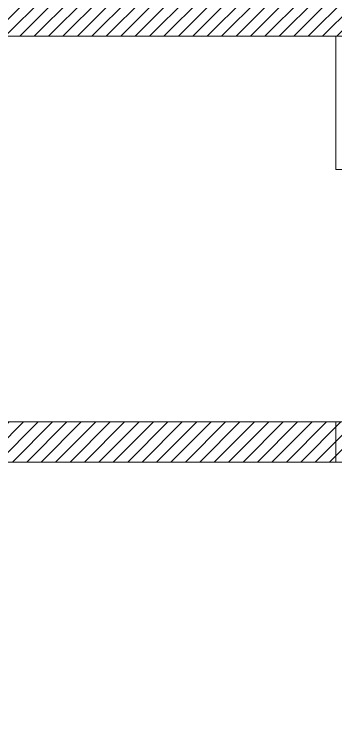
# Model space of a CAD drawing. Header units: millimetres. Extents: x 2085 to 2829, y 1352 to 1631.
# Drawn here: x 2154.629 to 2156.631, y 1603.914 to 1608.355 of the extents above; entities that cross this region are included whole.
import ezdxf

# ---------------------------------------------------------------- set-up
doc = ezdxf.new("R2010")
doc.units = ezdxf.units.MM
doc.layers.get('0').update_dxf_attribs({"color": 251, "lineweight": 9})
for name, color, linetype, lineweight in [('A-ESTRUCTURA-HATCH', 251, 'Continuous', 13), ('A-ESTRUCTURA-MUROS', 251, 'Continuous', 13), ('A-MURO ALTO', 251, 'Continuous', 13), ('A-MUROS', 251, 'Continuous', 9)]:
    doc.layers.add(name, color=color, linetype=linetype, lineweight=lineweight)

# ---------------------------------------------------------------- blocks, each defined once
blk = doc.blocks.new('estructuras sotano 1')
at = {"layer": 'A-ESTRUCTURA-HATCH'}
h = blk.add_hatch(dxfattribs=at)
h.set_pattern_fill('ANSI31', color=256, scale=0.02)
h.set_pattern_definition([(45, (-226278.28786, -8188240.62345), (-0.04490128060535, 0.04490128060535), [])])
h.paths.add_polyline_path([(13.08, 0.25), (13.08, 11.25), (15.015, 11.25), (15.015, 11.5), (11.98, 11.5), (11.98, 11.25), (12.83, 11.25), (12.83, 8.8215), (0.25, 8.8215), (0.25, 11.25), (4.22, 11.25), (4.22, 11.5), (0, 11.5), (0, 0.25), (0.25, 0.25), (0.25, 2.7299), (12.8238, 2.7299), (12.8238, 2.9799), (0.25, 2.9799), (0.25, 5.38), (12.8234, 5.38), (12.8234, 5.63), (0.25, 5.63), (0.25, 8.5715), (12.83, 8.5715), (12.83, 0.25)])
h.paths.add_polyline_path([(4.47, 11.5), (11.43, 11.5), (11.43, 11.25), (4.47, 11.25)], flags=17)
h.paths.add_polyline_path([(19.19, 11.5), (26.15, 11.5), (26.15, 11.25), (21.84, 11.25), (21.84, 9.1504), (27.24, 9.1504), (27.24, 11.25), (26.4, 11.25), (26.4, 11.5), (27.49, 11.5), (27.49, 0.25), (27.24, 0.25), (27.24, 4.7254), (26.4, 4.7254), (26.4, 4.9754), (27.24, 4.9754), (27.24, 8.9004), (19.19, 8.9004), (19.19, 5.25), (18.94, 5.25), (18.94, 9.1504), (21.59, 9.1504), (21.59, 11.25), (19.19, 11.25)])
h.paths.add_polyline_path([(19.19, 4.9754), (26.15, 4.9754), (26.15, 4.7254), (19.19, 4.7254)], flags=17)
h.paths.add_polyline_path([(18.94, 4.55), (19.19, 4.55), (19.19, 0.25), (18.94, 0.25)], flags=17)
at = {"layer": 'A-ESTRUCTURA-MUROS'}
for points in [[(0.25, 2.9799), (12.83, 2.9799), (12.83, 5.38), (0.25, 5.38), (0.25, 2.9799)], [(11.43, 2.7299), (11.43, 2.9799)], [(0.25, 0.25), (0.25, 2.7299), (12.83, 2.7299), (12.83, 0.25)]]:
    blk.add_lwpolyline(points, dxfattribs=at)

msp = doc.modelspace()

# ---------------------------------------------------------------- linework, layer by layer
at = {"transparency": 33554559}
msp.add_lwpolyline([(2158.031, 1605.8177), (2158.031, 1608.2178), (2157.181, 1608.2178), (2157.181, 1607.3878), (2156.631, 1607.3878), (2156.631, 1608.2178), (2149.671, 1608.2178), (2149.671, 1607.3878), (2149.421, 1607.3878), (2149.421, 1608.2178), (2145.451, 1608.2178), (2145.451, 1605.8177), (2157.931, 1605.8177)], dxfattribs=at)
msp.add_lwpolyline([(2145.451, 1605.5677), (2145.451, 1603.0877), (2158.031, 1603.0877), (2158.031, 1605.5677)], close=True, dxfattribs=at)
at = {"layer": 'A-MURO ALTO'}
for points in [[(2145.451, 1605.8177), (2158.031, 1605.8177)], [(2145.451, 1605.5677), (2158.031, 1605.5677)]]:
    msp.add_lwpolyline(points, dxfattribs=at)
at = {"layer": 'A-MUROS'}
msp.add_lwpolyline([(2158.031, 1608.2178), (2157.181, 1608.2178), (2157.181, 1607.3878), (2156.631, 1607.3878), (2156.631, 1608.2178), (2149.671, 1608.2178), (2149.671, 1607.3878), (2149.421, 1607.3878), (2149.421, 1608.2178), (2145.451, 1608.2178), (2145.451, 1603.0877), (2158.031, 1603.0877)], close=True, dxfattribs=at)

# ---------------------------------------------------------------- block references
msp.add_blockref('estructuras sotano 1', (2145.201, 1602.8378))

doc.saveas('drawing.dxf')
